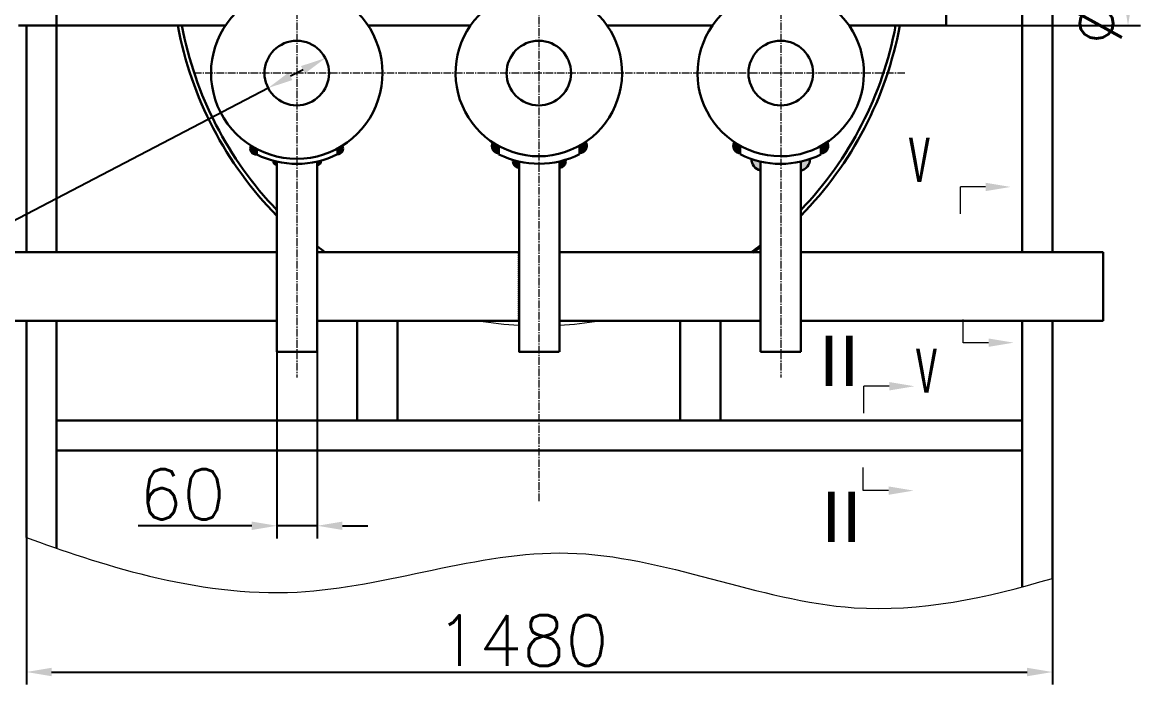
# Model space of a CAD drawing. Header units: millimetres. Extents: x 1900 to 2741, y 0 to 595.
# Drawn here: x 2065.4 to 2176.3, y 97.6 to 163.3 of the extents above; entities that cross this region are included whole.
import ezdxf

# ---------------------------------------------------------------- set-up
doc = ezdxf.new("R2010")
doc.units = ezdxf.units.MM
doc.linetypes.add('CENTER2', pattern=[1.125, 0.75, -0.125, 0.125, -0.125])
for name, color, linetype, lineweight in [('尺寸线', 3, 'Continuous', 15), ('文字层', 7, 'Continuous', 15), ('粗实线', 7, 'Continuous', 30), ('细实线', 7, 'Continuous', 15), ('细点划线', 1, 'CENTER2', 18)]:
    doc.layers.add(name, color=color, linetype=linetype, lineweight=lineweight)
doc.styles.get("Standard").update_dxf_attribs({"font": 'txt.shx', "bigfont": 'gbcbig.shx'})
doc.dimstyles.new('ISO-25$0', dxfattribs={"dimtxt": 5, "dimasz": 2.5, "dimexe": 1.25, "dimexo": 0, "dimtad": 1, "dimdec": 0, "dimdsep": 46, "dimtxsty": 'Standard', "dimcen": 2.5, "dimdle": 5, "dimadec": 0, "dimazin": 0, "dimtfac": 1, "dimtdec": 0, "dimtmove": 0, "dimatfit": 2, "dimfxl": 0, "dimtolj": 1, "dimarcsym": 0})
doc.dimstyles.new('ISO-25$3', dxfattribs={"dimtxt": 5, "dimasz": 2.5, "dimexe": 1.25, "dimexo": 0, "dimtad": 1, "dimdec": 0, "dimdsep": 46, "dimtxsty": 'Standard', "dimcen": 2.5, "dimdle": 5, "dimadec": 0, "dimazin": 0, "dimtfac": 1, "dimtdec": 0, "dimtmove": 0, "dimatfit": 2, "dimfxl": 0, "dimtolj": 1, "dimarcsym": 0})

# ---------------------------------------------------------------- blocks, each defined once
blk = doc.blocks.new('*X47')
at = {"layer": '尺寸线'}
for points in [[(2088.185398233511, 113.7993303662649), (2088.185398233511, 112.9659970329315), (2090.685398233511, 113.3826636995982)], [(2097.185398233511, 113.7993303662649), (2097.185398233511, 112.9659970329315), (2094.685398233511, 113.3826636995982)]]:
    blk.add_hatch(color=0, dxfattribs=at).paths.add_polyline_path(points, flags=0)
at = {"layer": '尺寸线', "color": 0, "lineweight": -2}
for p, q in [((2090.685398233511, 130.6118434949219), (2090.685398233511, 112.1326636995982)), ((2094.685398233511, 130.6118434949219), (2094.685398233511, 112.1326636995982)), ((2088.185398233511, 113.3826636995982), (2076.935398233511, 113.3826636995982)), ((2094.685398233511, 113.3826636995982), (2090.685398233511, 113.3826636995982)), ((2097.185398233511, 113.3826636995982), (2099.685398233511, 113.3826636995982))]:
    blk.add_line(p, q, dxfattribs=at)
at = {"layer": '尺寸线', "color": 0, "insert": (2081.310398233511, 116.5076636995982), "char_height": 5, "width": 23.57142857142935, "attachment_point": 5}
blk.add_mtext('60', dxfattribs=at)
blk = doc.blocks.new('*X51')
at = {"layer": '尺寸线'}
for points in [[(2093.079403474982, 158.9553405378168), (2093.465376923768, 158.216781845988), (2095.488066274861, 159.7439815382628)], [(2091.83862487271, 158.3069051438553), (2092.224598321497, 157.5683464520264), (2089.815935521616, 156.7797054515802)]]:
    blk.add_hatch(color=0, dxfattribs=at).paths.add_polyline_path(points, flags=0)
at = {"layer": '尺寸线', "color": 0, "lineweight": -2}
for p, q in [((2093.272390199375, 158.5860611919023), (2092.031611597103, 157.9376257979408)), ((2089.815935521616, 156.7797054515802), (2025.993436594205, 123.4258362279882))]:
    blk.add_line(p, q, dxfattribs=at)
at = {"layer": '尺寸线', "color": 0, "insert": (2035.43977686573, 131.8885396919527), "char_height": 5, "width": 69.99999999999991, "attachment_point": 5, "rotation": 27.59173140599371}
blk.add_mtext('6-%%C96', dxfattribs=at)
blk = doc.blocks.new('*X54')
at = {"layer": '尺寸线'}
for points in [[(2174.655141370036, 173.7618434949219), (2175.488474703369, 173.7618434949219), (2175.071808036703, 176.2618434949219)], [(2174.655141370036, 165.4618434949219), (2175.488474703369, 165.4618434949219), (2175.071808036703, 162.9618434949219)]]:
    blk.add_hatch(color=0, dxfattribs=at).paths.add_polyline_path(points, flags=0)
at = {"layer": '尺寸线', "color": 0, "lineweight": -2}
for p, q in [((2157.052000898239, 176.2618434949219), (2176.321808036703, 176.2618434949219)), ((2175.071808036703, 173.7618434949219), (2175.071808036703, 165.4618434949219)), ((2157.052000898239, 162.9618434949219), (2176.321808036703, 162.9618434949219))]:
    blk.add_line(p, q, dxfattribs=at)
at = {"layer": '尺寸线', "color": 0, "insert": (2171.946808036703, 169.6118434949223), "char_height": 5, "width": 52.14285714285688, "attachment_point": 5, "rotation": 90}
blk.add_mtext('%%C200', dxfattribs=at)
blk = doc.blocks.new('*X56')
at = {"layer": '尺寸线'}
for points in [[(2068.344142644423, 99.30154402084024), (2068.344142644423, 98.4682106875069), (2065.844142644423, 98.88487735417357)], [(2165.070861873112, 99.30154402084024), (2165.070861873112, 98.4682106875069), (2167.570861873112, 98.88487735417357)]]:
    blk.add_hatch(color=0, dxfattribs=at).paths.add_polyline_path(points, flags=0)
at = {"layer": '尺寸线', "color": 0, "lineweight": -2}
for p, q in [((2065.844142644423, 112.2190566417102), (2065.844142644423, 97.63487735417357)), ((2167.570861873112, 108.1708427692225), (2167.570861873112, 97.63487735417357)), ((2068.344142644423, 98.88487735417357), (2165.070861873112, 98.88487735417357))]:
    blk.add_line(p, q, dxfattribs=at)
at = {"layer": '尺寸线', "color": 0, "insert": (2115.003802552641, 102.0098773541736), "char_height": 5, "width": 50.71428571428442, "attachment_point": 5}
blk.add_mtext('1480', dxfattribs=at)

msp = doc.modelspace()

# ---------------------------------------------------------------- hatches: boundary and pattern name
at = {"layer": '粗实线'}
h = msp.add_hatch(color=256, dxfattribs=at)
edge = h.paths.add_edge_path(flags=0)
edge.add_arc((2092.651995697619, 158.2618344882603), 8.499989607256778, 237.8117231441936, 242.18235117620821, ccw=False)
edge.add_arc((2088.630814216, 150.7731815829767), 0.5864432188390629, 149.7886335662089, 275.3406144562851)
edge.add_line((2088.685398233511, 150.1892841314029), (2088.685398233511, 150.7441268668373))
h = msp.add_hatch(color=256, dxfattribs=at)
edge = h.paths.add_edge_path(flags=0)
edge.add_arc((2092.651997572716, 158.2618492052283), 8.50000660449412, 298.327929785023, 302.10266479301885, ccw=False)
edge.add_line((2096.685398233511, 150.7797511447951), (2096.685398233511, 150.2099544336537))
edge.add_arc((2096.685398211394, 150.7731815797619), 0.5632271461081476, 270.00000224992, 390.7928188593243)
h = msp.add_hatch(color=256, dxfattribs=at)
edge = h.paths.add_edge_path(flags=0)
edge.add_line((2112.727060386333, 150.1892841314025), (2112.727060386333, 151.0348998340409))
edge.add_arc((2116.706235205493, 158.2618530128059), 8.250011181174425, 235.2874131897236, 241.16273189585542, ccw=False)
edge.add_arc((2112.727060488591, 151.0348998909866), 0.8456157595845273, 148.2250794714753, 269.9999999999691)
h = msp.add_hatch(color=256, dxfattribs=at)
edge = h.paths.add_edge_path(flags=0)
edge.add_line((2120.685398233511, 150.212380385864), (2120.685398233511, 151.0579960885024))
edge.add_arc((2116.706223414346, 158.2849492672741), 8.250011181182275, 298.8372681041469, 304.7125868102734)
edge.add_arc((2120.685398131252, 151.0579961454483), 0.8456157595846577, -89.99999307127717, 31.774927457178705, ccw=False)
h = msp.add_hatch(color=256, dxfattribs=at)
edge = h.paths.add_edge_path(flags=0)
edge.add_line((2136.660265715788, 150.1892841314028), (2136.660265715788, 151.0348998340412))
edge.add_arc((2140.639440535, 158.2618530128858), 8.250011181269263, 235.2874131897417, 241.16273189580352, ccw=False)
edge.add_arc((2136.660265818048, 151.0348998909872), 0.8456157595845423, 148.2250794714736, 269.9999999999692)
h = msp.add_hatch(color=256, dxfattribs=at)
edge = h.paths.add_edge_path(flags=0)
edge.add_line((2144.618603562967, 150.1892841314028), (2144.618603562967, 151.0348998340412))
edge.add_arc((2140.639428743802, 158.261853012813), 8.250011181182275, 298.8372681041469, 304.7125868102734)
edge.add_arc((2144.618603460707, 151.0348998909874), 0.8456157595846427, -89.99999307127717, 31.774927457177114, ccw=False)
h = msp.add_hatch(color=256, dxfattribs=at)
edge = h.paths.add_edge_path(flags=0)
edge.add_arc((2138.9671891988, 149.776232535519), 1.239069900901787, 181.4167444436715, 253.660492220398, ccw=False)
edge.add_arc((2140.639434954106, 158.2618445980835), 9.000001145661143, 251.1290684121277, 257.0243585914444)
edge.add_line((2138.618603562967, 149.4916529747215), (2138.618603562967, 148.5872067688466))
edge = h.paths.add_edge_path(flags=0)
edge.add_line((2142.618603562967, 148.5757775364924), (2142.618603562967, 149.4821572606709))
edge.add_arc((2140.639434784301, 158.2618429823362), 8.999999468092158, 282.703609192313, 288.8709321458527)
edge.add_arc((2142.311680072734, 149.7762325370846), 1.239069908158348, 284.3417320247391, 358.5832554922163, ccw=False)
h = msp.add_hatch(color=256, dxfattribs=at)
edge = h.paths.add_edge_path(flags=0)
edge.add_arc((2092.664563253204, 158.2618275619021), 8.999983598512634, 255.1689352593562, 257.2963925640309, ccw=False)
edge.add_arc((2090.685398226714, 149.482157255338), 0.3341604004310055, 166.2326627462298, 270)
edge.add_line((2090.685398233511, 149.1479968549068), (2090.685398233511, 149.4821572606708))
h = msp.add_hatch(color=256, dxfattribs=at)
edge = h.paths.add_edge_path(flags=0)
edge.add_arc((2092.664564856433, 158.2618526597837), 9.000009447427082, 282.97564220484185, 285.20806585674137, ccw=False)
edge.add_line((2094.685398233511, 149.4916529747215), (2094.685398233511, 149.1410065006148))
edge.add_arc((2094.685398234541, 149.4916529739189), 0.3506464733040957, 269.9999998318457, 374.0918540307895)
h = msp.add_hatch(color=256, dxfattribs=at)
edge = h.paths.add_edge_path(flags=0)
edge.add_arc((2116.668342813052, 158.2698382838645), 9.000007838596606, 253.4714250615225, 257.3154455084061, ccw=False)
edge.add_arc((2114.692092148587, 149.4894866799934), 0.6037046118338588, 165.3934359261974, 270.0190559165073)
edge.add_line((2114.692292933786, 148.8857821015489), (2114.692092141832, 149.4894866747716))
h = msp.add_hatch(color=256, dxfattribs=at)
edge = h.paths.add_edge_path(flags=0)
edge.add_arc((2116.668343256666, 158.2698216486489), 8.999990641468456, 282.9946955189913, 286.97788790055074, ccw=False)
edge.add_line((2118.692088762316, 149.5003127869805), (2118.692296820625, 148.8747610643882))
edge.add_arc((2118.692088781863, 149.5003127719834), 0.6255517421887988, 270.019054767872, 374.9862934996318)
at = {"layer": '细实线'}
for points in [[(2160.947892108034, 146.5554973376112), (2160.947892108034, 147.3888306709445), (2163.447892108034, 146.9721640042777)], [(2161.240098116011, 131.1174306955135), (2161.240098116011, 131.9507640288467), (2163.740098116011, 131.5340973621801)], [(2151.390402374193, 126.7969109832248), (2151.390402374193, 127.6302443165581), (2153.890402374193, 127.2135776498914)], [(2151.324301125959, 116.4506830339568), (2151.324301125959, 117.2840163672901), (2153.824301125959, 116.8673497006234)]]:
    msp.add_hatch(color=256, dxfattribs=at).paths.add_polyline_path(points, flags=0)

# ---------------------------------------------------------------- linework, layer by layer
at = {"layer": '粗实线'}
for p, q in [((2167.570861873112, 198.7118434949219), (2167.570861873112, 140.5118434949219)), ((2157.052000898238, 168.6118434949219), (2157.052000898239, 162.9618434949219)), ((2068.844125647417, 167.8879236267653), (2068.844125647417, 140.5118434949219)), ((2164.570878870119, 168.063315357498), (2164.570878870119, 140.5118434949219)), ((2085.569628414388, 162.9618434949219), (2065.052000898238, 162.9618434949219)), ((2065.844142644423, 162.9618434949219), (2065.844142644423, 140.5118434949219)), ((2109.871698545099, 162.9618434949219), (2099.734373382089, 162.9618434949219)), ((2133.859132286237, 162.9618434949219), (2123.432303251379, 162.9618434949219)), ((2157.052000898239, 162.9618434949219), (2147.419736992517, 162.9618434949219)), ((2112.691857062291, 150.1959483070498), (2112.691575810786, 151.0415639629164)), ((2120.691849744865, 150.2192794055244), (2120.691567686489, 151.0673210134673)), ((2136.618603562967, 150.2099544336537), (2136.618603562967, 151.0579960885028)), ((2144.618603562967, 150.1892841314028), (2144.618603562967, 151.0348998340414)), ((2088.685398233511, 150.1892841314028), (2088.685398233511, 150.7441268668375)), ((2096.685398233511, 150.2099544336537), (2096.685398233511, 150.7797511447956)), ((2090.685398233511, 130.6118434949219), (2090.685398233511, 149.4821572606709)), ((2094.685398233511, 130.6118434949219), (2094.685398233511, 149.4916529747215)), ((2114.69327707302, 145.9268519965001), (2114.692092141832, 149.4894866747716)), ((2118.693274605745, 145.9349353471994), (2118.692088762316, 149.5003127869807)), ((2138.618603562967, 145.9262753377346), (2138.618603562967, 149.4916529747215)), ((2142.618603562967, 145.9195223853454), (2142.618603562967, 149.4821572606709)), ((2114.69327707302, 145.9268519965001), (2114.69836840198, 130.6191739527637)), ((2118.693274605745, 145.9349353471994), (2118.698368180736, 130.6205043514474)), ((2138.618603562967, 145.9262753377346), (2138.618603562967, 130.6118434949219)), ((2142.618603562967, 145.9195223853454), (2142.618603562967, 130.6118434949219)), ((2090.685398233513, 140.5118434949219), (2060.652000898238, 140.5118434949219)), ((2114.685398233513, 140.5118434949219), (2094.68539823351, 140.5118434949219)), ((2138.618603562967, 140.5118434949219), (2118.685398233511, 140.5118434949219)), ((2172.604586391251, 140.5118434949219), (2142.618603562967, 140.5118434949219)), ((2172.604586391251, 133.7118434949219), (2172.604586391251, 140.5118434949219)), ((2090.685398233507, 133.7118434949221), (2060.652000898238, 133.7118434949219)), ((2065.844142644423, 133.7118434949219), (2065.844142644423, 112.2190566417102)), ((2068.844125647417, 133.7118434949219), (2068.844125647417, 111.1587715254161)), ((2114.685398233511, 133.7118434949219), (2094.685398233515, 133.7118434949219)), ((2098.652000898239, 123.8318434949219), (2098.652000898239, 133.7118434949219)), ((2102.652000898239, 123.8318434949219), (2102.652000898239, 133.7118434949219)), ((2138.618603562967, 133.7118434949219), (2118.685398233511, 133.7118434949219)), ((2130.652000898239, 123.8318434949219), (2130.652000898239, 133.7118434949219)), ((2134.652000898239, 123.8318434949219), (2134.652000898239, 133.7118434949219)), ((2172.604586391251, 133.7118434949219), (2142.618603562967, 133.7118434949219)), ((2164.570878870119, 133.7118434949219), (2164.570878870119, 107.3282169588769)), ((2167.570861873112, 133.7118434949218), (2167.570861873112, 108.1708427692224)), ((2094.685398233511, 130.6118434949219), (2090.685398233511, 130.6118434949219)), ((2118.685398233511, 130.6118434949219), (2114.685398233511, 130.6118434949219)), ((2142.618603562967, 130.6118434949219), (2138.618603562967, 130.6118434949219)), ((2164.570878870119, 123.8318434949219), (2068.844125647417, 123.8318434949219)), ((2164.570878870119, 120.8318434949219), (2068.844125647417, 120.8318434949219))]:
    msp.add_line(p, q, dxfattribs=at)
at = {"layer": '粗实线', "linetype": 'Continuous', "lineweight": 5}
msp.add_line((2090.685398233507, 133.7118434949218), (2067.699460730834, 133.7118434949219), dxfattribs=at)
at = {"layer": '粗实线'}
for centre in [(2092.652000898239, 158.2618434949219), (2116.652000898239, 158.2618434949219), (2140.639434639377, 158.2618434949219)]:
    msp.add_circle(centre, 3.2, dxfattribs=at)
for centre, radius, start, end in [((2092.652000898239, 158.2618434949219), 8.499999999999927, 126.0985137584021, 53.96812092753292), ((2116.652000898239, 158.2618434949219), 8.25000000000013, 127.3750032333013, 52.6947990342216), ((2140.639434639377, 158.2618434949219), 8.250000000000098, 127.1955625397941, 52.51509587736195), ((2116.652000898239, 169.6118434949219), 36.3999999999998, 190.5266185500569, 224.4903732273499), ((2116.652000898239, 169.6118434949219), 36.00000000000014, 190.6449377835925, 223.8385380439014), ((2116.652000898239, 169.6118434949219), 36.40000000000014, 315.5096267726507, 349.4733814499431), ((2116.652000898239, 169.6118434949219), 36.00000000000006, 316.1614619560986, 349.3550622164075), ((2088.630814191285, 150.7731815671928), 0.5864432054238877, 149.7886310184823, 275.3406170040523), ((2096.685398233511, 150.7731815671959), 0.5632271335422274, 270, 30.79281885937024), ((2092.6645671571, 158.2618434949219), 8.999999999999893, 243.7601449568328, 296.5359346543548), ((2116.6683408352, 158.2698306943397), 8.999999999999988, 243.7792015145915, 296.5549912121141), ((2140.639434639377, 158.2618434949219), 9.000000000000002, 243.4640653456459, 296.2398550431661), ((2138.967189347705, 149.7762326499378), 1.239070052590444, 181.4167495626504, 253.6604871014344), ((2142.311679931049, 149.7762326499378), 1.239070052590471, 284.3417370795868, 358.5832504373496), ((2090.685398233511, 149.4821572606708), 0.334160405764192, 166.2326639116783, 270), ((2094.685398233511, 149.4916529747214), 0.3506464741067532, 270, 14.09185403081088), ((2114.692092141832, 149.4894866747716), 0.6037046066141847, 165.3934352849668, 270.0190565577082), ((2118.692088762316, 149.5003127869807), 0.6255517571925254, 270.0190565577587, 14.98629170976152), ((2116.652000898239, 169.6118434949219), 35.99999999999996, 232.3972343079848, 233.9334117402174)]:
    msp.add_arc(centre, radius, start, end, dxfattribs=at)
at = {"layer": '粗实线', "linetype": 'Continuous', "lineweight": 50}
msp.add_arc((2116.652000898239, 169.6118434949219), 35.99999999999999, 306.0665882597829, 307.6027656920155, dxfattribs=at)
at = {"layer": '粗实线', "linetype": 'Continuous', "lineweight": 5}
for radius, start, end in [(36.39999999999997, 260.4924125382753, 266.922000348004), (36.00000000000001, 265.7284355620408, 266.8875544958993), (35.99999999999999, 273.2570343217598, 274.2715644379571), (36.39999999999998, 273.2214148438424, 279.5075874617253)]:
    msp.add_arc((2116.652000898239, 169.6118434949219), radius, start, end, dxfattribs=at)
at = {"layer": '细实线'}
for p, q in [((2160.947892108034, 146.9721640042777), (2158.447892108034, 146.9721640042777)), ((2158.447892108034, 144.3098526848512), (2158.447892108034, 146.9721640042777)), ((2158.740098116011, 131.5340973621801), (2158.740098116011, 133.8334668696256)), ((2161.240098116011, 131.5340973621801), (2158.740098116011, 131.5340973621801)), ((2148.890402374193, 124.5512663304648), (2148.890402374193, 127.2135776498914)), ((2151.390402374193, 127.2135776498914), (2148.890402374193, 127.2135776498914)), ((2148.824301125959, 116.8673497006234), (2148.824301125959, 119.1667192080689)), ((2151.324301125959, 116.8673497006234), (2148.824301125959, 116.8673497006234))]:
    msp.add_line(p, q, dxfattribs=at)
at = {"layer": '细实线', "linetype": 'Continuous', "lineweight": 5}
for p, q in [((2090.585398233504, 140.411843494924), (2090.685398233504, 140.411843494924)), ((2090.585398233504, 140.2118434949239), (2090.685398233505, 140.2118434949239)), ((2090.585398233511, 140.0118434949239), (2090.685398233511, 140.0118434949239)), ((2090.585398233505, 139.8118434949238), (2090.685398233505, 139.8118434949238)), ((2090.585398233507, 139.8118434949236), (2090.685398233507, 139.8118434949237)), ((2094.787659911403, 140.4118434949237), (2094.687659911403, 140.4118434949237)), ((2094.787659911403, 140.2118434949236), (2094.687659911403, 140.2118434949236)), ((2094.787659911409, 140.0118434949236), (2094.687659911409, 140.0118434949236)), ((2094.787659911403, 139.8118434949236), (2094.687659911403, 139.8118434949236)), ((2094.7876599114, 139.8118434949233), (2094.6876599114, 139.8118434949234)), ((2114.585398233506, 140.4118434949237), (2114.685398233506, 140.4118434949237)), ((2114.585398233506, 140.2118434949236), (2114.685398233506, 140.2118434949236)), ((2114.585398233512, 140.0118434949236), (2114.685398233513, 140.0118434949236)), ((2114.585398233509, 139.8118434949233), (2114.685398233509, 139.8118434949234)), ((2114.585398233507, 139.8118434949236), (2114.685398233506, 139.8118434949236)), ((2118.797340002303, 140.4118434949237), (2118.697340002303, 140.4118434949237)), ((2118.797340002303, 140.2118434949236), (2118.697340002303, 140.2118434949236)), ((2118.797340002309, 140.0118434949236), (2118.697340002309, 140.0118434949236)), ((2118.7973400023, 139.8118434949233), (2118.6973400023, 139.8118434949234)), ((2118.797340002303, 139.8118434949236), (2118.697340002303, 139.8118434949236)), ((2138.51860356296, 140.4118434949237), (2138.61860356296, 140.4118434949237)), ((2138.51860356296, 140.2118434949236), (2138.61860356296, 140.2118434949236)), ((2138.518603562966, 140.0118434949236), (2138.618603562967, 140.0118434949236)), ((2138.518603562963, 139.8118434949233), (2138.618603562963, 139.8118434949234)), ((2138.51860356296, 139.8118434949236), (2138.61860356296, 139.8118434949236)), ((2142.718603562973, 140.4118434949237), (2142.618603562973, 140.4118434949237)), ((2142.718603562973, 140.2118434949236), (2142.618603562973, 140.2118434949236)), ((2142.718603562979, 140.0118434949236), (2142.618603562979, 140.0118434949236)), ((2142.718603562973, 139.8118434949236), (2142.618603562973, 139.8118434949236)), ((2142.71860356297, 139.8118434949233), (2142.61860356297, 139.8118434949234)), ((2090.585398233505, 139.6118434949238), (2090.685398233505, 139.6118434949238)), ((2090.585398233507, 139.6118434949236), (2090.685398233507, 139.6118434949237)), ((2090.585398233505, 139.4118434949237), (2090.685398233505, 139.4118434949237)), ((2090.585398233507, 139.4118434949235), (2090.685398233508, 139.4118434949236)), ((2090.585398233505, 139.2118434949237), (2090.685398233505, 139.2118434949237)), ((2090.585398233508, 139.2118434949235), (2090.685398233508, 139.2118434949236)), ((2090.585398233508, 139.0118434949234), (2090.685398233508, 139.0118434949235)), ((2090.585398233508, 138.8118434949234), (2090.685398233508, 138.8118434949235)), ((2090.585398233508, 138.6118434949233), (2090.685398233508, 138.6118434949234)), ((2094.787659911403, 139.6118434949235), (2094.687659911403, 139.6118434949235)), ((2094.7876599114, 139.6118434949233), (2094.6876599114, 139.6118434949234)), ((2094.787659911403, 139.4118434949235), (2094.687659911403, 139.4118434949235)), ((2094.7876599114, 139.4118434949232), (2094.6876599114, 139.4118434949233)), ((2094.787659911402, 139.2118434949234), (2094.687659911403, 139.2118434949234)), ((2094.7876599114, 139.2118434949232), (2094.6876599114, 139.2118434949233)), ((2094.7876599114, 139.0118434949231), (2094.6876599114, 139.0118434949233)), ((2094.7876599114, 138.8118434949231), (2094.6876599114, 138.8118434949232)), ((2094.7876599114, 138.6118434949231), (2094.687659911399, 138.6118434949232)), ((2114.585398233509, 139.6118434949233), (2114.685398233509, 139.6118434949234)), ((2114.585398233507, 139.6118434949235), (2114.685398233506, 139.6118434949235)), ((2114.585398233509, 139.4118434949232), (2114.68539823351, 139.4118434949233)), ((2114.585398233507, 139.4118434949235), (2114.685398233506, 139.4118434949235)), ((2114.58539823351, 139.2118434949232), (2114.68539823351, 139.2118434949233)), ((2114.585398233507, 139.2118434949234), (2114.685398233507, 139.2118434949234)), ((2114.58539823351, 139.0118434949231), (2114.68539823351, 139.0118434949233)), ((2114.58539823351, 138.8118434949231), (2114.68539823351, 138.8118434949232)), ((2114.58539823351, 138.6118434949231), (2114.68539823351, 138.6118434949232)), ((2118.7973400023, 139.6118434949233), (2118.6973400023, 139.6118434949234)), ((2118.797340002303, 139.6118434949235), (2118.697340002303, 139.6118434949235)), ((2118.7973400023, 139.4118434949232), (2118.6973400023, 139.4118434949233)), ((2118.797340002303, 139.4118434949235), (2118.697340002303, 139.4118434949235)), ((2118.7973400023, 139.2118434949232), (2118.6973400023, 139.2118434949233)), ((2118.797340002302, 139.2118434949234), (2118.697340002303, 139.2118434949234)), ((2118.7973400023, 139.0118434949231), (2118.6973400023, 139.0118434949233)), ((2118.7973400023, 138.8118434949231), (2118.6973400023, 138.8118434949232)), ((2118.7973400023, 138.6118434949231), (2118.697340002299, 138.6118434949232)), ((2138.518603562963, 139.6118434949233), (2138.618603562963, 139.6118434949234)), ((2138.51860356296, 139.6118434949235), (2138.61860356296, 139.6118434949235)), ((2138.518603562963, 139.4118434949232), (2138.618603562963, 139.4118434949233)), ((2138.51860356296, 139.4118434949235), (2138.61860356296, 139.4118434949235)), ((2138.518603562964, 139.2118434949232), (2138.618603562963, 139.2118434949233)), ((2138.51860356296, 139.2118434949234), (2138.618603562961, 139.2118434949234)), ((2138.518603562964, 139.0118434949231), (2138.618603562963, 139.0118434949233)), ((2138.518603562964, 138.8118434949231), (2138.618603562963, 138.8118434949232)), ((2138.518603562964, 138.6118434949231), (2138.618603562964, 138.6118434949232)), ((2142.718603562973, 139.6118434949235), (2142.618603562973, 139.6118434949235)), ((2142.71860356297, 139.6118434949233), (2142.61860356297, 139.6118434949234)), ((2142.718603562972, 139.4118434949235), (2142.618603562973, 139.4118434949235)), ((2142.71860356297, 139.4118434949232), (2142.61860356297, 139.4118434949233)), ((2142.718603562972, 139.2118434949234), (2142.618603562973, 139.2118434949234)), ((2142.71860356297, 139.2118434949232), (2142.61860356297, 139.2118434949233)), ((2142.71860356297, 139.0118434949231), (2142.618603562969, 139.0118434949233)), ((2142.718603562969, 138.8118434949231), (2142.618603562969, 138.8118434949232)), ((2142.718603562969, 138.6118434949231), (2142.618603562969, 138.6118434949232)), ((2090.585398233508, 138.4118434949233), (2090.685398233508, 138.4118434949234)), ((2090.585398233508, 138.2118434949232), (2090.685398233508, 138.2118434949234)), ((2090.585398233508, 138.0118434949232), (2090.685398233508, 138.0118434949233)), ((2090.585398233508, 137.8118434949232), (2090.685398233509, 137.8118434949233)), ((2090.585398233509, 137.8118434949232), (2090.685398233509, 137.8118434949233)), ((2090.585398233509, 137.6118434949231), (2090.685398233509, 137.6118434949232)), ((2094.787659911399, 138.411843494923), (2094.687659911399, 138.4118434949231)), ((2094.787659911399, 138.211843494923), (2094.687659911399, 138.2118434949231)), ((2094.787659911399, 138.0118434949229), (2094.687659911399, 138.011843494923)), ((2094.787659911399, 137.8118434949229), (2094.687659911399, 137.811843494923)), ((2094.787659911399, 137.8118434949229), (2094.687659911399, 137.811843494923)), ((2094.787659911399, 137.6118434949228), (2094.687659911399, 137.6118434949229)), ((2114.58539823351, 138.411843494923), (2114.68539823351, 138.4118434949231)), ((2114.58539823351, 138.211843494923), (2114.68539823351, 138.2118434949231)), ((2114.58539823351, 138.0118434949229), (2114.68539823351, 138.011843494923)), ((2114.58539823351, 137.8118434949229), (2114.685398233511, 137.811843494923)), ((2114.58539823351, 137.8118434949229), (2114.685398233511, 137.811843494923)), ((2114.585398233511, 137.6118434949228), (2114.685398233511, 137.6118434949229)), ((2118.797340002299, 138.411843494923), (2118.697340002299, 138.4118434949231)), ((2118.797340002299, 138.211843494923), (2118.697340002299, 138.2118434949231)), ((2118.797340002299, 138.0118434949229), (2118.697340002299, 138.011843494923)), ((2118.797340002299, 137.8118434949229), (2118.697340002299, 137.811843494923)), ((2118.797340002299, 137.8118434949229), (2118.697340002299, 137.811843494923)), ((2118.797340002299, 137.6118434949228), (2118.697340002299, 137.6118434949229)), ((2138.518603562964, 138.411843494923), (2138.618603562964, 138.4118434949231)), ((2138.518603562964, 138.211843494923), (2138.618603562964, 138.2118434949231)), ((2138.518603562964, 138.0118434949229), (2138.618603562964, 138.011843494923)), ((2138.518603562964, 137.8118434949229), (2138.618603562964, 137.811843494923)), ((2138.518603562964, 137.8118434949229), (2138.618603562964, 137.811843494923)), ((2138.518603562964, 137.6118434949228), (2138.618603562964, 137.6118434949229)), ((2142.718603562969, 138.411843494923), (2142.618603562969, 138.4118434949231)), ((2142.718603562969, 138.211843494923), (2142.618603562969, 138.2118434949231)), ((2142.718603562969, 138.0118434949229), (2142.618603562969, 138.011843494923)), ((2142.718603562969, 137.8118434949229), (2142.618603562969, 137.811843494923)), ((2142.718603562969, 137.8118434949229), (2142.618603562969, 137.811843494923)), ((2142.718603562969, 137.6118434949228), (2142.618603562969, 137.6118434949229)), ((2090.585398233509, 137.4118434949231), (2090.685398233509, 137.4118434949232)), ((2090.585398233509, 137.211843494923), (2090.685398233509, 137.2118434949231)), ((2090.585398233509, 137.011843494923), (2090.685398233509, 137.0118434949231)), ((2090.585398233509, 136.8118434949229), (2090.685398233509, 136.811843494923)), ((2090.585398233509, 136.6118434949229), (2090.685398233509, 136.6118434949229)), ((2090.585398233509, 136.4118434949228), (2090.68539823351, 136.4118434949228)), ((2094.787659911399, 137.4118434949228), (2094.687659911399, 137.4118434949229)), ((2094.787659911399, 137.2118434949227), (2094.687659911398, 137.2118434949228)), ((2094.787659911398, 137.0118434949227), (2094.687659911398, 137.0118434949228)), ((2094.787659911398, 136.8118434949226), (2094.687659911398, 136.8118434949228)), ((2094.787659911398, 136.6118434949226), (2094.687659911398, 136.6118434949226)), ((2094.787659911398, 136.4118434949226), (2094.687659911398, 136.4118434949226)), ((2114.585398233511, 137.4118434949228), (2114.685398233511, 137.4118434949229)), ((2114.585398233511, 137.2118434949227), (2114.685398233511, 137.2118434949228)), ((2114.585398233511, 137.0118434949227), (2114.685398233511, 137.0118434949228)), ((2114.585398233511, 136.8118434949226), (2114.685398233511, 136.8118434949228)), ((2114.585398233511, 136.6118434949226), (2114.685398233511, 136.6118434949226)), ((2114.585398233511, 136.4118434949226), (2114.685398233511, 136.4118434949226)), ((2118.797340002299, 137.4118434949228), (2118.697340002299, 137.4118434949229)), ((2118.797340002299, 137.2118434949227), (2118.697340002298, 137.2118434949228)), ((2118.797340002298, 137.0118434949227), (2118.697340002298, 137.0118434949228)), ((2118.797340002298, 136.8118434949226), (2118.697340002298, 136.8118434949228)), ((2118.797340002298, 136.6118434949226), (2118.697340002298, 136.6118434949226)), ((2118.797340002298, 136.4118434949226), (2118.697340002298, 136.4118434949226)), ((2138.518603562964, 137.4118434949228), (2138.618603562964, 137.4118434949229)), ((2138.518603562964, 137.2118434949227), (2138.618603562964, 137.2118434949228)), ((2138.518603562964, 137.0118434949227), (2138.618603562965, 137.0118434949228)), ((2138.518603562964, 137.0118434949227), (2138.618603562965, 137.0118434949228)), ((2138.518603562965, 136.8118434949226), (2138.618603562965, 136.8118434949228)), ((2138.518603562965, 136.8118434949226), (2138.618603562965, 136.8118434949228)), ((2138.518603562965, 136.6118434949226), (2138.618603562965, 136.6118434949226)), ((2138.518603562965, 136.6118434949226), (2138.618603562965, 136.6118434949226)), ((2138.518603562965, 136.4118434949226), (2138.618603562965, 136.4118434949226)), ((2138.518603562965, 136.4118434949226), (2138.618603562965, 136.4118434949226)), ((2142.718603562969, 137.4118434949228), (2142.618603562968, 137.4118434949229)), ((2142.718603562968, 137.2118434949227), (2142.618603562968, 137.2118434949228)), ((2142.718603562968, 137.0118434949227), (2142.618603562968, 137.0118434949228)), ((2142.718603562968, 136.8118434949226), (2142.618603562968, 136.8118434949228)), ((2142.718603562968, 136.6118434949226), (2142.618603562968, 136.6118434949226)), ((2142.718603562968, 136.4118434949226), (2142.618603562968, 136.4118434949226)), ((2090.58539823351, 136.2118434949228), (2090.68539823351, 136.2118434949228)), ((2090.58539823351, 136.0118434949227), (2090.68539823351, 136.0118434949227)), ((2090.58539823351, 135.8118434949227), (2090.68539823351, 135.8118434949227)), ((2090.58539823351, 135.6118434949227), (2090.68539823351, 135.6118434949227)), ((2090.58539823351, 135.4118434949226), (2090.68539823351, 135.4118434949226)), ((2094.787659911398, 136.2118434949225), (2094.687659911398, 136.2118434949225)), ((2094.787659911398, 136.0118434949225), (2094.687659911398, 136.0118434949225)), ((2094.787659911398, 135.8118434949224), (2094.687659911398, 135.8118434949224)), ((2094.787659911398, 135.6118434949224), (2094.687659911398, 135.6118434949224)), ((2094.787659911397, 135.4118434949223), (2094.687659911398, 135.4118434949223)), ((2114.585398233511, 136.2118434949225), (2114.685398233511, 136.2118434949225)), ((2114.585398233512, 136.0118434949225), (2114.685398233511, 136.0118434949225)), ((2114.585398233512, 135.8118434949224), (2114.685398233511, 135.8118434949224)), ((2114.585398233512, 135.6118434949224), (2114.685398233511, 135.6118434949224)), ((2114.585398233512, 135.4118434949223), (2114.685398233512, 135.4118434949223)), ((2118.797340002298, 136.2118434949225), (2118.697340002298, 136.2118434949225)), ((2118.797340002298, 136.0118434949225), (2118.697340002298, 136.0118434949225)), ((2118.797340002298, 135.8118434949224), (2118.697340002298, 135.8118434949224)), ((2118.797340002298, 135.6118434949224), (2118.697340002298, 135.6118434949224)), ((2118.797340002297, 135.4118434949223), (2118.697340002298, 135.4118434949223)), ((2138.518603562965, 136.2118434949225), (2138.618603562965, 136.2118434949225)), ((2138.518603562965, 136.2118434949225), (2138.618603562965, 136.2118434949225)), ((2138.518603562965, 136.0118434949225), (2138.618603562965, 136.0118434949225)), ((2138.518603562965, 135.8118434949224), (2138.618603562965, 135.8118434949224)), ((2138.518603562965, 135.6118434949224), (2138.618603562965, 135.6118434949224)), ((2138.518603562965, 135.4118434949223), (2138.618603562966, 135.4118434949223)), ((2142.718603562968, 136.2118434949225), (2142.618603562968, 136.2118434949225)), ((2142.718603562968, 136.0118434949225), (2142.618603562968, 136.0118434949225)), ((2142.718603562968, 135.8118434949224), (2142.618603562968, 135.8118434949224)), ((2142.718603562967, 135.6118434949224), (2142.618603562968, 135.6118434949224)), ((2142.718603562967, 135.4118434949223), (2142.618603562968, 135.4118434949223)), ((2090.58539823351, 135.2118434949226), (2090.68539823351, 135.2118434949226)), ((2090.58539823351, 135.0118434949225), (2090.68539823351, 135.0118434949225)), ((2090.58539823351, 134.8118434949225), (2090.685398233511, 134.8118434949225)), ((2090.58539823351, 134.8118434949225), (2090.685398233511, 134.8118434949225)), ((2090.585398233511, 134.6118434949224), (2090.685398233511, 134.6118434949224)), ((2090.585398233511, 134.4118434949224), (2090.685398233511, 134.4118434949224)), ((2090.585398233511, 134.2118434949223), (2090.685398233511, 134.2118434949223)), ((2094.785398233515, 135.2118434949223), (2094.685398233516, 135.2118434949223)), ((2094.785398233515, 135.0118434949222), (2094.685398233515, 135.0118434949222)), ((2094.785398233515, 134.8118434949222), (2094.685398233515, 134.8118434949222)), ((2094.785398233515, 134.8118434949222), (2094.685398233515, 134.8118434949222)), ((2094.785398233515, 134.6118434949221), (2094.685398233515, 134.6118434949221)), ((2094.785398233515, 134.4118434949221), (2094.685398233515, 134.4118434949221)), ((2094.785398233515, 134.2118434949221), (2094.685398233515, 134.2118434949221)), ((2094.787659911397, 135.2118434949223), (2094.687659911398, 135.2118434949223)), ((2094.787659911397, 135.0118434949222), (2094.687659911398, 135.0118434949222)), ((2114.585398233512, 135.2118434949223), (2114.685398233512, 135.2118434949223)), ((2114.585398233512, 135.0118434949222), (2114.685398233512, 135.0118434949222)), ((2114.585398233512, 134.8118434949222), (2114.685398233512, 134.8118434949222)), ((2114.585398233512, 134.8118434949222), (2114.685398233512, 134.8118434949222)), ((2114.585398233512, 134.6118434949221), (2114.685398233512, 134.6118434949221)), ((2114.585398233512, 134.4118434949221), (2114.685398233512, 134.4118434949221)), ((2114.585398233512, 134.2118434949221), (2114.685398233512, 134.2118434949221)), ((2118.797340002297, 135.2118434949223), (2118.697340002298, 135.2118434949223)), ((2118.797340002297, 135.0118434949222), (2118.697340002298, 135.0118434949222)), ((2118.797340002297, 134.8118434949222), (2118.697340002297, 134.8118434949222)), ((2118.797340002297, 134.8118434949222), (2118.697340002297, 134.8118434949222)), ((2118.797340002297, 134.6118434949221), (2118.697340002297, 134.6118434949221)), ((2118.797340002297, 134.4118434949221), (2118.697340002297, 134.4118434949221)), ((2118.797340002297, 134.2118434949221), (2118.697340002297, 134.2118434949221)), ((2138.518603562966, 135.2118434949223), (2138.618603562966, 135.2118434949223)), ((2138.518603562966, 135.0118434949222), (2138.618603562966, 135.0118434949222)), ((2138.518603562966, 134.8118434949222), (2138.618603562966, 134.8118434949222)), ((2138.518603562966, 134.8118434949222), (2138.618603562966, 134.8118434949222)), ((2138.518603562966, 134.6118434949221), (2138.618603562966, 134.6118434949221)), ((2138.518603562966, 134.4118434949221), (2138.618603562966, 134.4118434949221)), ((2138.518603562966, 134.2118434949221), (2138.618603562966, 134.2118434949221)), ((2142.718603562967, 135.2118434949223), (2142.618603562968, 135.2118434949223)), ((2142.718603562967, 135.0118434949222), (2142.618603562967, 135.0118434949222)), ((2142.718603562967, 134.8118434949222), (2142.618603562967, 134.8118434949222)), ((2142.718603562967, 134.8118434949222), (2142.618603562967, 134.8118434949222)), ((2142.718603562967, 134.6118434949221), (2142.618603562967, 134.6118434949221)), ((2142.718603562967, 134.4118434949221), (2142.618603562967, 134.4118434949221)), ((2142.718603562967, 134.2118434949221), (2142.618603562967, 134.2118434949221)), ((2090.585398233511, 134.0118434949223), (2090.685398233511, 134.0118434949223)), ((2090.585398233511, 133.8118434949222), (2090.685398233511, 133.8118434949222)), ((2094.785398233515, 134.011843494922), (2094.685398233515, 134.011843494922)), ((2094.785398233515, 133.811843494922), (2094.685398233515, 133.811843494922)), ((2114.585398233512, 134.011843494922), (2114.685398233513, 134.011843494922)), ((2114.585398233513, 133.811843494922), (2114.685398233513, 133.811843494922)), ((2118.797340002297, 134.011843494922), (2118.697340002297, 134.011843494922)), ((2118.797340002297, 133.811843494922), (2118.697340002297, 133.811843494922)), ((2138.518603562966, 134.011843494922), (2138.618603562967, 134.011843494922)), ((2138.518603562967, 133.811843494922), (2138.618603562967, 133.811843494922)), ((2142.718603562967, 134.011843494922), (2142.618603562967, 134.011843494922)), ((2142.718603562967, 133.811843494922), (2142.618603562967, 133.811843494922))]:
    msp.add_line(p, q, dxfattribs=at)
for centre, radius, start, end in [((2116.706229309922, 169.6118434949219), 36.39999999999991, 232.8805938930755, 233.0776656773747), ((2116.652000898239, 169.6118434949219), 36.39999999999997, 306.9223343226145, 307.119406106924)]:
    msp.add_arc(centre, radius, start, end, dxfattribs=at)
at = {"layer": '细实线'}
msp.add_open_spline([(2065.844142644423, 112.2190566417103), (2072.679316149159, 109.7694712173372), (2091.420320676864, 103.19786604942), (2120.192202419868, 114.727614493492), (2144.996644976264, 102.7542330566397), (2161.013792624899, 106.2421235691099), (2167.570861873112, 108.1708427692224)], degree=3, knots=[0, 0, 0, 0, 6485.410177486307, 12228.36438535884, 18348.91927806569, 22588.37005749129, 22588.37005749129, 22588.37005749129, 22588.37005749129], dxfattribs=at)
at = {"layer": '细点划线'}
for p, q in [((2116.652000898239, 223.4618434949218), (2116.652000898239, 115.761843494922)), ((2092.652000898239, 210.5194626024363), (2092.652000898239, 128.0715700449496)), ((2140.639434639377, 210.5194626024363), (2140.639434639377, 128.0715700449496)), ((2152.952283149129, 158.2618434949219), (2082.349101826728, 158.2618434949219))]:
    msp.add_line(p, q, dxfattribs=at)

# ---------------------------------------------------------------- texts
at = {"layer": '文字层', "char_height": 5, "width": 8.034572007481986, "attachment_point": 1}
for s, insert in [('Ⅴ', (2152.57796584485, 151.993295379139)), ('{\\fSimSun|b0|i0|c91|p7;Ⅱ}', (2143.020476111009, 132.2347090247526)), ('Ⅴ', (2153.281813612872, 131.0835463245216)), ('{\\fSimSun|b0|i0|c91|p7;Ⅱ}', (2143.256584663005, 116.7845948295285))]:
    msp.add_mtext(s, dxfattribs=dict(at, insert=insert))

# ---------------------------------------------------------------- dimensions: what is measured, and where the dimension line sits
at = {"layer": '尺寸线'}
dim = msp.add_linear_dim(base=(2175.071808036703, 162.9618434949219), p1=(2157.052000898239, 176.2618434949219), p2=(2157.052000898239, 162.9618434949219), angle=90, text='%%C200', dimstyle='ISO-25$0', override={"dimsah": 1}, dxfattribs=at)
dim.commit()
dim.dimension.update_dxf_attribs({"geometry": '*X54', "text_midpoint": (2175.071808036703, 169.6118434949223), "dimtype": 160})
dim = msp.add_diameter_dim_2p(p1=(2095.488066274861, 159.7439815382628), p2=(2089.815935521616, 156.7797054515802), text='6-%%C96', dimstyle='ISO-25$3', override={"dimpost": '%%C<>', "dimsah": 1}, dxfattribs=at)
dim.commit()
dim.dimension.update_dxf_attribs({"geometry": '*X51', "text_midpoint": (2036.88717729868, 129.1189445975943), "dimtype": 163})
for base, p1, p2, text, picture, middle in [((2090.685398233511, 113.3826636995982), (2094.685398233511, 130.6118434949219), (2090.685398233511, 130.6118434949219), '60', '*X47', (2081.310398233511, 113.3826636995982)), ((2167.570861873112, 98.88487735417357), (2065.844142644423, 112.2190566417102), (2167.570861873112, 108.1708427692225), '1480', '*X56', (2115.003802552641, 98.88487735417357))]:
    dim = msp.add_linear_dim(base=base, p1=p1, p2=p2, text=text, dimstyle='ISO-25$0', override={"dimsah": 1}, dxfattribs=at)
    dim.commit()
    dim.dimension.update_dxf_attribs({"geometry": picture, "text_midpoint": middle, "dimtype": 160})

doc.saveas('drawing.dxf')
